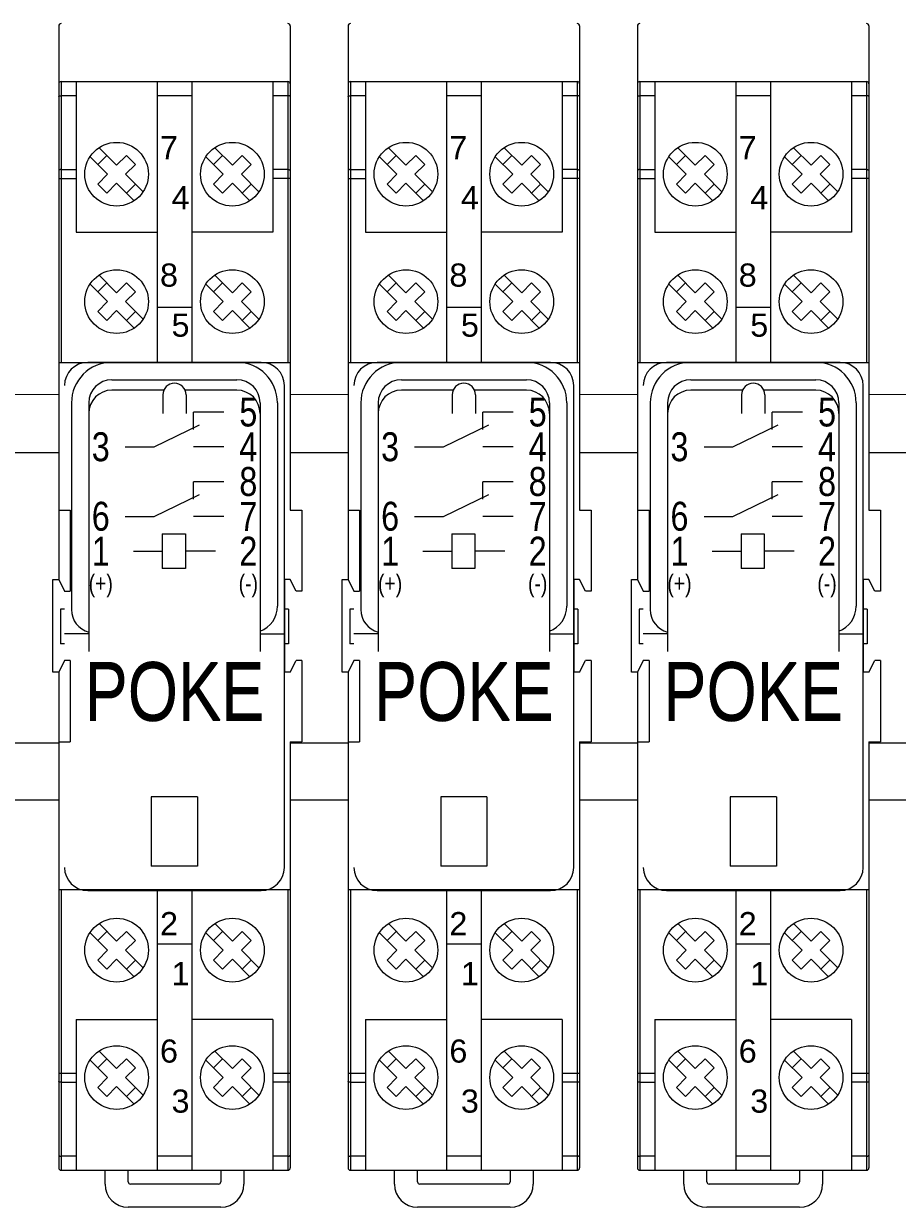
# Model space of a CAD drawing. Header units: millimetres. Extents: x 1359 to 3577, y 1336 to 3557.
# Drawn here: x 1884.3 to 1959.8, y 2063.9 to 2166.1 of the extents above; entities that cross this region are included whole.
import ezdxf

# ---------------------------------------------------------------- set-up
doc = ezdxf.new("R2010")
doc.units = ezdxf.units.MM
doc.layers.add('000-PI-Oprema', color=30, linetype='Continuous', lineweight=5)
doc.layers.add('000-SI-Oprema', color=30, linetype='Continuous', lineweight=0)
doc.layers.add('002-PI-Kabelska kanalica', color=150, linetype='Continuous')
doc.styles.add('NUOVO', font='txt.shx', dxfattribs={"width": 0.8, "height": 0.8})
doc.styles.get("Standard").update_dxf_attribs({"font": 'arial.ttf'})

msp = doc.modelspace()

# ---------------------------------------------------------------- linework, layer by layer
at = {"layer": '000-PI-Oprema', "color": 0, "linetype": 'ByBlock', "lineweight": 0}
for p, q in [((1901.58, 2132.51), (1898.98, 2132.51)), ((1898.98, 2131.01), (1898.98, 2132.51)), ((1926.58, 2132.51), (1923.98, 2132.51)), ((1923.98, 2131.01), (1923.98, 2132.51)), ((1951.58, 2132.51), (1948.98, 2132.51)), ((1948.98, 2131.01), (1948.98, 2132.51)), ((1895.58, 2129.51), (1899.48, 2131.41)), ((1920.58, 2129.51), (1924.48, 2131.41)), ((1945.58, 2129.51), (1949.48, 2131.41)), ((1893.08, 2129.51), (1895.58, 2129.51)), ((1901.58, 2129.51), (1898.98, 2129.51)), ((1918.08, 2129.51), (1920.58, 2129.51)), ((1926.58, 2129.51), (1923.98, 2129.51)), ((1943.08, 2129.51), (1945.58, 2129.51)), ((1951.58, 2129.51), (1948.98, 2129.51)), ((1901.58, 2126.51), (1898.98, 2126.51)), ((1898.98, 2125.01), (1898.98, 2126.51)), ((1926.58, 2126.51), (1923.98, 2126.51)), ((1923.98, 2125.01), (1923.98, 2126.51)), ((1951.58, 2126.51), (1948.98, 2126.51)), ((1948.98, 2125.01), (1948.98, 2126.51)), ((1895.58, 2123.51), (1899.48, 2125.41)), ((1920.58, 2123.51), (1924.48, 2125.41)), ((1945.58, 2123.51), (1949.48, 2125.41)), ((1893.08, 2123.51), (1895.58, 2123.51)), ((1901.58, 2123.51), (1898.98, 2123.51)), ((1918.08, 2123.51), (1920.58, 2123.51)), ((1926.58, 2123.51), (1923.98, 2123.51)), ((1943.08, 2123.51), (1945.58, 2123.51)), ((1951.58, 2123.51), (1948.98, 2123.51)), ((1896.28, 2122.01), (1896.28, 2119.01)), ((1896.28, 2122.01), (1898.28, 2122.01)), ((1898.28, 2122.01), (1898.28, 2119.01)), ((1921.28, 2122.01), (1921.28, 2119.01)), ((1921.28, 2122.01), (1923.28, 2122.01)), ((1923.28, 2122.01), (1923.28, 2119.01)), ((1946.28, 2122.01), (1946.28, 2119.01)), ((1946.28, 2122.01), (1948.28, 2122.01)), ((1948.28, 2122.01), (1948.28, 2119.01)), ((1893.78, 2120.51), (1896.28, 2120.51)), ((1900.88, 2120.51), (1898.28, 2120.51)), ((1918.78, 2120.51), (1921.28, 2120.51)), ((1925.88, 2120.51), (1923.28, 2120.51)), ((1943.78, 2120.51), (1946.28, 2120.51)), ((1950.88, 2120.51), (1948.28, 2120.51)), ((1898.28, 2119.01), (1896.28, 2119.01)), ((1923.28, 2119.01), (1921.28, 2119.01)), ((1948.28, 2119.01), (1946.28, 2119.01))]:
    msp.add_line(p, q, dxfattribs=at)
at = {"layer": '000-SI-Oprema', "color": 0, "linetype": 'ByBlock', "lineweight": 0}
for p, q in [((1887.33, 2165.86), (1887.33, 2118.06)), ((1907.33, 2165.86), (1907.33, 2124.06)), ((1912.33, 2165.86), (1912.33, 2118.06)), ((1932.33, 2165.86), (1932.33, 2124.06)), ((1937.33, 2165.86), (1937.33, 2118.06)), ((1957.33, 2165.86), (1957.33, 2124.06)), ((1887.53, 2161.06), (1887.53, 2136.81)), ((1887.53, 2161.06), (1907.13, 2161.06)), ((1888.83, 2161.06), (1888.83, 2148.06)), ((1895.83, 2161.06), (1895.83, 2136.81)), ((1898.83, 2161.06), (1898.83, 2136.81)), ((1905.83, 2161.06), (1905.83, 2148.06)), ((1907.13, 2161.06), (1907.13, 2136.81)), ((1912.53, 2161.06), (1912.53, 2136.81)), ((1912.53, 2161.06), (1932.13, 2161.06)), ((1913.83, 2161.06), (1913.83, 2148.06)), ((1920.83, 2161.06), (1920.83, 2136.81)), ((1923.83, 2161.06), (1923.83, 2136.81)), ((1930.83, 2161.06), (1930.83, 2148.06)), ((1932.13, 2161.06), (1932.13, 2136.81)), ((1937.53, 2161.06), (1937.53, 2136.81)), ((1937.53, 2161.06), (1957.13, 2161.06)), ((1938.83, 2161.06), (1938.83, 2148.06)), ((1945.83, 2161.06), (1945.83, 2136.81)), ((1948.83, 2161.06), (1948.83, 2136.81)), ((1955.83, 2161.06), (1955.83, 2148.06)), ((1957.13, 2161.06), (1957.13, 2136.81)), ((1888.83, 2159.84), (1887.53, 2159.84)), ((1898.83, 2159.84), (1895.83, 2159.84)), ((1907.13, 2159.84), (1905.83, 2159.84)), ((1913.83, 2159.84), (1912.53, 2159.84)), ((1923.83, 2159.84), (1920.83, 2159.84)), ((1932.13, 2159.84), (1930.83, 2159.84)), ((1938.83, 2159.84), (1937.53, 2159.84)), ((1948.83, 2159.84), (1945.83, 2159.84)), ((1957.13, 2159.84), (1955.83, 2159.84)), ((1890.04, 2154.57), (1891.55, 2153.06)), ((1890.71, 2153.9), (1891.48, 2154.68)), ((1890.82, 2155.35), (1892.33, 2153.83)), ((1892.33, 2153.83), (1893.18, 2154.68)), ((1893.18, 2154.68), (1893.96, 2153.9)), ((1900.04, 2154.57), (1901.55, 2153.06)), ((1900.71, 2153.9), (1901.48, 2154.68)), ((1900.82, 2155.35), (1902.33, 2153.83)), ((1902.33, 2153.83), (1903.18, 2154.68)), ((1903.18, 2154.68), (1903.96, 2153.9)), ((1915.04, 2154.57), (1916.55, 2153.06)), ((1915.71, 2153.9), (1916.48, 2154.68)), ((1915.82, 2155.35), (1917.33, 2153.83)), ((1917.33, 2153.83), (1918.18, 2154.68)), ((1918.18, 2154.68), (1918.96, 2153.9)), ((1925.04, 2154.57), (1926.55, 2153.06)), ((1925.71, 2153.9), (1926.48, 2154.68)), ((1925.82, 2155.35), (1927.33, 2153.83)), ((1927.33, 2153.83), (1928.18, 2154.68)), ((1928.18, 2154.68), (1928.96, 2153.9)), ((1940.04, 2154.57), (1941.55, 2153.06)), ((1940.71, 2153.9), (1941.48, 2154.68)), ((1940.82, 2155.35), (1942.33, 2153.83)), ((1942.33, 2153.83), (1943.18, 2154.68)), ((1943.18, 2154.68), (1943.96, 2153.9)), ((1950.04, 2154.57), (1951.55, 2153.06)), ((1950.71, 2153.9), (1951.48, 2154.68)), ((1950.82, 2155.35), (1952.33, 2153.83)), ((1952.33, 2153.83), (1953.18, 2154.68)), ((1953.18, 2154.68), (1953.96, 2153.9)), ((1887.53, 2153.46), (1888.83, 2153.46)), ((1893.11, 2153.06), (1893.96, 2153.9)), ((1903.11, 2153.06), (1903.96, 2153.9)), ((1907.13, 2153.46), (1905.83, 2153.46)), ((1912.53, 2153.46), (1913.83, 2153.46)), ((1918.11, 2153.06), (1918.96, 2153.9)), ((1928.11, 2153.06), (1928.96, 2153.9)), ((1932.13, 2153.46), (1930.83, 2153.46)), ((1937.53, 2153.46), (1938.83, 2153.46)), ((1943.11, 2153.06), (1943.96, 2153.9)), ((1953.11, 2153.06), (1953.96, 2153.9)), ((1957.13, 2153.46), (1955.83, 2153.46)), ((1887.33, 2152.68), (1888.83, 2152.68)), ((1890.71, 2152.21), (1891.55, 2153.06)), ((1893.11, 2153.06), (1894.63, 2151.54)), ((1900.71, 2152.21), (1901.55, 2153.06)), ((1903.11, 2153.06), (1904.63, 2151.54)), ((1907.33, 2152.68), (1905.83, 2152.68)), ((1912.33, 2152.68), (1913.83, 2152.68)), ((1915.71, 2152.21), (1916.55, 2153.06)), ((1918.11, 2153.06), (1919.63, 2151.54)), ((1925.71, 2152.21), (1926.55, 2153.06)), ((1928.11, 2153.06), (1929.63, 2151.54)), ((1932.33, 2152.68), (1930.83, 2152.68)), ((1937.33, 2152.68), (1938.83, 2152.68)), ((1940.71, 2152.21), (1941.55, 2153.06)), ((1943.11, 2153.06), (1944.63, 2151.54)), ((1950.71, 2152.21), (1951.55, 2153.06)), ((1953.11, 2153.06), (1954.63, 2151.54)), ((1957.33, 2152.68), (1955.83, 2152.68)), ((1890.71, 2152.21), (1891.48, 2151.43)), ((1891.48, 2151.43), (1892.33, 2152.28)), ((1892.33, 2152.28), (1893.85, 2150.76)), ((1893.18, 2151.43), (1893.96, 2152.21)), ((1900.71, 2152.21), (1901.48, 2151.43)), ((1901.48, 2151.43), (1902.33, 2152.28)), ((1902.33, 2152.28), (1903.85, 2150.76)), ((1903.18, 2151.43), (1903.96, 2152.21)), ((1915.71, 2152.21), (1916.48, 2151.43)), ((1916.48, 2151.43), (1917.33, 2152.28)), ((1917.33, 2152.28), (1918.85, 2150.76)), ((1918.18, 2151.43), (1918.96, 2152.21)), ((1925.71, 2152.21), (1926.48, 2151.43)), ((1926.48, 2151.43), (1927.33, 2152.28)), ((1927.33, 2152.28), (1928.85, 2150.76)), ((1928.18, 2151.43), (1928.96, 2152.21)), ((1940.71, 2152.21), (1941.48, 2151.43)), ((1941.48, 2151.43), (1942.33, 2152.28)), ((1942.33, 2152.28), (1943.85, 2150.76)), ((1943.18, 2151.43), (1943.96, 2152.21)), ((1950.71, 2152.21), (1951.48, 2151.43)), ((1951.48, 2151.43), (1952.33, 2152.28)), ((1952.33, 2152.28), (1953.85, 2150.76)), ((1953.18, 2151.43), (1953.96, 2152.21)), ((1888.83, 2148.06), (1895.83, 2148.06)), ((1905.83, 2148.06), (1898.83, 2148.06)), ((1913.83, 2148.06), (1920.83, 2148.06)), ((1930.83, 2148.06), (1923.83, 2148.06)), ((1938.83, 2148.06), (1945.83, 2148.06)), ((1955.83, 2148.06), (1948.83, 2148.06)), ((1890.82, 2144.35), (1892.33, 2142.83)), ((1900.82, 2144.35), (1902.33, 2142.83)), ((1915.82, 2144.35), (1917.33, 2142.83)), ((1925.82, 2144.35), (1927.33, 2142.83)), ((1940.82, 2144.35), (1942.33, 2142.83)), ((1950.82, 2144.35), (1952.33, 2142.83)), ((1890.04, 2143.57), (1891.55, 2142.06)), ((1890.71, 2142.9), (1891.48, 2143.68)), ((1892.33, 2142.83), (1893.18, 2143.68)), ((1893.18, 2143.68), (1893.96, 2142.9)), ((1900.04, 2143.57), (1901.55, 2142.06)), ((1900.71, 2142.9), (1901.48, 2143.68)), ((1902.33, 2142.83), (1903.18, 2143.68)), ((1903.18, 2143.68), (1903.96, 2142.9)), ((1915.04, 2143.57), (1916.55, 2142.06)), ((1915.71, 2142.9), (1916.48, 2143.68)), ((1917.33, 2142.83), (1918.18, 2143.68)), ((1918.18, 2143.68), (1918.96, 2142.9)), ((1925.04, 2143.57), (1926.55, 2142.06)), ((1925.71, 2142.9), (1926.48, 2143.68)), ((1927.33, 2142.83), (1928.18, 2143.68)), ((1928.18, 2143.68), (1928.96, 2142.9)), ((1940.04, 2143.57), (1941.55, 2142.06)), ((1940.71, 2142.9), (1941.48, 2143.68)), ((1942.33, 2142.83), (1943.18, 2143.68)), ((1943.18, 2143.68), (1943.96, 2142.9)), ((1950.04, 2143.57), (1951.55, 2142.06)), ((1950.71, 2142.9), (1951.48, 2143.68)), ((1952.33, 2142.83), (1953.18, 2143.68)), ((1953.18, 2143.68), (1953.96, 2142.9)), ((1893.11, 2142.06), (1893.96, 2142.9)), ((1903.11, 2142.06), (1903.96, 2142.9)), ((1918.11, 2142.06), (1918.96, 2142.9)), ((1928.11, 2142.06), (1928.96, 2142.9)), ((1943.11, 2142.06), (1943.96, 2142.9)), ((1953.11, 2142.06), (1953.96, 2142.9)), ((1890.71, 2141.21), (1891.55, 2142.06)), ((1890.71, 2141.21), (1891.48, 2140.43)), ((1891.48, 2140.43), (1892.33, 2141.28)), ((1892.33, 2141.28), (1893.85, 2139.76)), ((1893.11, 2142.06), (1894.63, 2140.54)), ((1893.18, 2140.43), (1893.96, 2141.21)), ((1898.83, 2141.54), (1895.83, 2141.54)), ((1900.71, 2141.21), (1901.55, 2142.06)), ((1900.71, 2141.21), (1901.48, 2140.43)), ((1901.48, 2140.43), (1902.33, 2141.28)), ((1902.33, 2141.28), (1903.85, 2139.76)), ((1903.11, 2142.06), (1904.63, 2140.54)), ((1903.18, 2140.43), (1903.96, 2141.21)), ((1915.71, 2141.21), (1916.55, 2142.06)), ((1915.71, 2141.21), (1916.48, 2140.43)), ((1916.48, 2140.43), (1917.33, 2141.28)), ((1917.33, 2141.28), (1918.85, 2139.76)), ((1918.11, 2142.06), (1919.63, 2140.54)), ((1918.18, 2140.43), (1918.96, 2141.21)), ((1923.83, 2141.54), (1920.83, 2141.54)), ((1925.71, 2141.21), (1926.55, 2142.06)), ((1925.71, 2141.21), (1926.48, 2140.43)), ((1926.48, 2140.43), (1927.33, 2141.28)), ((1927.33, 2141.28), (1928.85, 2139.76)), ((1928.11, 2142.06), (1929.63, 2140.54)), ((1928.18, 2140.43), (1928.96, 2141.21)), ((1940.71, 2141.21), (1941.55, 2142.06)), ((1940.71, 2141.21), (1941.48, 2140.43)), ((1941.48, 2140.43), (1942.33, 2141.28)), ((1942.33, 2141.28), (1943.85, 2139.76)), ((1943.11, 2142.06), (1944.63, 2140.54)), ((1943.18, 2140.43), (1943.96, 2141.21)), ((1948.83, 2141.54), (1945.83, 2141.54)), ((1950.71, 2141.21), (1951.55, 2142.06)), ((1950.71, 2141.21), (1951.48, 2140.43)), ((1951.48, 2140.43), (1952.33, 2141.28)), ((1952.33, 2141.28), (1953.85, 2139.76)), ((1953.11, 2142.06), (1954.63, 2140.54)), ((1953.18, 2140.43), (1953.96, 2141.21)), ((1887.33, 2136.81), (1907.33, 2136.81)), ((1904.83, 2136.81), (1889.83, 2136.81)), ((1904.83, 2136.81), (1889.83, 2136.81)), ((1891.93, 2136.81), (1902.73, 2136.81)), ((1891.93, 2136.81), (1902.73, 2136.81)), ((1912.33, 2136.81), (1932.33, 2136.81)), ((1929.83, 2136.81), (1914.83, 2136.81)), ((1929.83, 2136.81), (1914.83, 2136.81)), ((1916.93, 2136.81), (1927.73, 2136.81)), ((1916.93, 2136.81), (1927.73, 2136.81)), ((1937.33, 2136.81), (1957.33, 2136.81)), ((1954.83, 2136.81), (1939.83, 2136.81)), ((1954.83, 2136.81), (1939.83, 2136.81)), ((1941.93, 2136.81), (1952.73, 2136.81)), ((1941.93, 2136.81), (1952.73, 2136.81)), ((1891.93, 2135.31), (1902.73, 2135.31)), ((1916.93, 2135.31), (1927.73, 2135.31)), ((1941.93, 2135.31), (1952.73, 2135.31)), ((1896.42, 2134.41), (1891.93, 2134.41)), ((1896.33, 2134.01), (1896.33, 2132.41)), ((1902.73, 2134.41), (1898.25, 2134.41)), ((1898.33, 2134.01), (1898.33, 2132.41)), ((1906.83, 2093.21), (1906.83, 2134.81)), ((1906.83, 2093.21), (1906.83, 2134.81)), ((1921.42, 2134.41), (1916.93, 2134.41)), ((1921.33, 2134.01), (1921.33, 2132.41)), ((1927.73, 2134.41), (1923.25, 2134.41)), ((1923.33, 2134.01), (1923.33, 2132.41)), ((1931.83, 2093.21), (1931.83, 2134.81)), ((1931.83, 2093.21), (1931.83, 2134.81)), ((1946.42, 2134.41), (1941.93, 2134.41)), ((1946.33, 2134.01), (1946.33, 2132.41)), ((1952.73, 2134.41), (1948.25, 2134.41)), ((1948.33, 2134.01), (1948.33, 2132.41)), ((1956.83, 2093.21), (1956.83, 2134.81)), ((1956.83, 2093.21), (1956.83, 2134.81)), ((1888.43, 2133.31), (1888.43, 2115.46)), ((1889.93, 2133.31), (1889.93, 2115.46)), ((1904.73, 2133.31), (1904.73, 2115.76)), ((1906.23, 2133.31), (1906.23, 2115.76)), ((1913.43, 2133.31), (1913.43, 2115.46)), ((1914.93, 2133.31), (1914.93, 2115.46)), ((1929.73, 2133.31), (1929.73, 2115.76)), ((1931.23, 2133.31), (1931.23, 2115.76)), ((1938.43, 2133.31), (1938.43, 2115.46)), ((1939.93, 2133.31), (1939.93, 2115.46)), ((1954.73, 2133.31), (1954.73, 2115.76)), ((1956.23, 2133.31), (1956.23, 2115.76)), ((1889.93, 2132.41), (1889.93, 2111.86)), ((1904.73, 2132.41), (1904.73, 2111.86)), ((1914.93, 2132.41), (1914.93, 2111.86)), ((1929.73, 2132.41), (1929.73, 2111.86)), ((1939.93, 2132.41), (1939.93, 2111.86)), ((1954.73, 2132.41), (1954.73, 2111.86)), ((1887.33, 2124.06), (1888.33, 2124.06)), ((1888.33, 2124.06), (1888.33, 2117.06)), ((1907.33, 2124.06), (1908.33, 2124.06)), ((1908.33, 2124.06), (1908.33, 2117.06)), ((1912.33, 2124.06), (1913.33, 2124.06)), ((1913.33, 2124.06), (1913.33, 2117.06)), ((1932.33, 2124.06), (1933.33, 2124.06)), ((1933.33, 2124.06), (1933.33, 2117.06)), ((1937.33, 2124.06), (1938.33, 2124.06)), ((1938.33, 2124.06), (1938.33, 2117.06)), ((1957.33, 2124.06), (1958.33, 2124.06)), ((1958.33, 2124.06), (1958.33, 2117.06)), ((1886.83, 2110.06), (1886.83, 2118.06)), ((1886.83, 2118.06), (1887.33, 2118.06)), ((1887.33, 2118.06), (1887.83, 2117.06)), ((1906.83, 2118.06), (1906.83, 2110.06)), ((1907.33, 2118.06), (1906.83, 2118.06)), ((1907.83, 2117.06), (1907.33, 2118.06)), ((1911.83, 2110.06), (1911.83, 2118.06)), ((1911.83, 2118.06), (1912.33, 2118.06)), ((1912.33, 2118.06), (1912.83, 2117.06)), ((1931.83, 2118.06), (1931.83, 2110.06)), ((1932.33, 2118.06), (1931.83, 2118.06)), ((1932.83, 2117.06), (1932.33, 2118.06)), ((1936.83, 2110.06), (1936.83, 2118.06)), ((1936.83, 2118.06), (1937.33, 2118.06)), ((1937.33, 2118.06), (1937.83, 2117.06)), ((1956.83, 2118.06), (1956.83, 2110.06)), ((1957.33, 2118.06), (1956.83, 2118.06)), ((1957.83, 2117.06), (1957.33, 2118.06)), ((1887.83, 2117.06), (1888.33, 2117.06)), ((1908.33, 2117.06), (1907.83, 2117.06)), ((1912.83, 2117.06), (1913.33, 2117.06)), ((1933.33, 2117.06), (1932.83, 2117.06)), ((1937.83, 2117.06), (1938.33, 2117.06)), ((1958.33, 2117.06), (1957.83, 2117.06)), ((1887.48, 2115.51), (1887.48, 2112.51)), ((1887.83, 2115.51), (1887.48, 2115.51)), ((1887.48, 2115.51), (1887.48, 2112.51)), ((1887.83, 2115.51), (1887.48, 2115.51)), ((1907.18, 2115.51), (1906.83, 2115.51)), ((1907.18, 2115.51), (1906.83, 2115.51)), ((1907.18, 2115.51), (1907.18, 2112.51)), ((1907.18, 2115.51), (1907.18, 2112.51)), ((1912.48, 2115.51), (1912.48, 2112.51)), ((1912.83, 2115.51), (1912.48, 2115.51)), ((1912.48, 2115.51), (1912.48, 2112.51)), ((1912.83, 2115.51), (1912.48, 2115.51)), ((1932.18, 2115.51), (1931.83, 2115.51)), ((1932.18, 2115.51), (1931.83, 2115.51)), ((1932.18, 2115.51), (1932.18, 2112.51)), ((1932.18, 2115.51), (1932.18, 2112.51)), ((1937.48, 2115.51), (1937.48, 2112.51)), ((1937.83, 2115.51), (1937.48, 2115.51)), ((1937.48, 2115.51), (1937.48, 2112.51)), ((1937.83, 2115.51), (1937.48, 2115.51)), ((1957.18, 2115.51), (1956.83, 2115.51)), ((1957.18, 2115.51), (1956.83, 2115.51)), ((1957.18, 2115.51), (1957.18, 2112.51)), ((1957.18, 2115.51), (1957.18, 2112.51)), ((1887.83, 2112.51), (1887.48, 2112.51)), ((1887.83, 2112.51), (1887.48, 2112.51)), ((1889.93, 2113.36), (1887.83, 2113.36)), ((1904.73, 2113.36), (1906.83, 2113.36)), ((1907.18, 2112.51), (1906.83, 2112.51)), ((1907.18, 2112.51), (1906.83, 2112.51)), ((1912.83, 2112.51), (1912.48, 2112.51)), ((1912.83, 2112.51), (1912.48, 2112.51)), ((1914.93, 2113.36), (1912.83, 2113.36)), ((1929.73, 2113.36), (1931.83, 2113.36)), ((1932.18, 2112.51), (1931.83, 2112.51)), ((1932.18, 2112.51), (1931.83, 2112.51)), ((1937.83, 2112.51), (1937.48, 2112.51)), ((1937.83, 2112.51), (1937.48, 2112.51)), ((1939.93, 2113.36), (1937.83, 2113.36)), ((1954.73, 2113.36), (1956.83, 2113.36)), ((1957.18, 2112.51), (1956.83, 2112.51)), ((1957.18, 2112.51), (1956.83, 2112.51)), ((1887.83, 2111.06), (1887.33, 2110.06)), ((1888.33, 2111.06), (1887.83, 2111.06)), ((1888.33, 2111.06), (1888.33, 2104.06)), ((1907.33, 2110.06), (1907.83, 2111.06)), ((1908.33, 2111.06), (1907.83, 2111.06)), ((1908.33, 2111.06), (1908.33, 2104.06)), ((1912.83, 2111.06), (1912.33, 2110.06)), ((1913.33, 2111.06), (1912.83, 2111.06)), ((1913.33, 2111.06), (1913.33, 2104.06)), ((1932.33, 2110.06), (1932.83, 2111.06)), ((1933.33, 2111.06), (1932.83, 2111.06)), ((1933.33, 2111.06), (1933.33, 2104.06)), ((1937.83, 2111.06), (1937.33, 2110.06)), ((1938.33, 2111.06), (1937.83, 2111.06)), ((1938.33, 2111.06), (1938.33, 2104.06)), ((1957.33, 2110.06), (1957.83, 2111.06)), ((1958.33, 2111.06), (1957.83, 2111.06)), ((1958.33, 2111.06), (1958.33, 2104.06)), ((1887.33, 2110.06), (1886.83, 2110.06)), ((1887.33, 2110.06), (1887.33, 2067.26)), ((1907.33, 2110.06), (1906.83, 2110.06)), ((1912.33, 2110.06), (1911.83, 2110.06)), ((1912.33, 2110.06), (1912.33, 2067.26)), ((1932.33, 2110.06), (1931.83, 2110.06)), ((1937.33, 2110.06), (1936.83, 2110.06)), ((1937.33, 2110.06), (1937.33, 2067.26)), ((1957.33, 2110.06), (1956.83, 2110.06)), ((1887.33, 2104.06), (1888.33, 2104.06)), ((1907.33, 2104.06), (1907.33, 2067.26)), ((1907.33, 2104.06), (1908.33, 2104.06)), ((1912.33, 2104.06), (1913.33, 2104.06)), ((1932.33, 2104.06), (1932.33, 2067.26)), ((1932.33, 2104.06), (1933.33, 2104.06)), ((1937.33, 2104.06), (1938.33, 2104.06)), ((1957.33, 2104.06), (1957.33, 2067.26)), ((1957.33, 2104.06), (1958.33, 2104.06)), ((1899.33, 2099.31), (1895.33, 2099.31)), ((1895.33, 2099.31), (1895.33, 2093.31)), ((1899.33, 2099.31), (1899.33, 2093.31)), ((1924.33, 2099.31), (1920.33, 2099.31)), ((1920.33, 2099.31), (1920.33, 2093.31)), ((1924.33, 2099.31), (1924.33, 2093.31)), ((1949.33, 2099.31), (1945.33, 2099.31)), ((1945.33, 2099.31), (1945.33, 2093.31)), ((1949.33, 2099.31), (1949.33, 2093.31)), ((1899.33, 2093.31), (1895.33, 2093.31)), ((1924.33, 2093.31), (1920.33, 2093.31)), ((1949.33, 2093.31), (1945.33, 2093.31)), ((1887.33, 2091.31), (1907.33, 2091.31)), ((1887.53, 2091.31), (1887.53, 2067.06)), ((1889.83, 2091.21), (1904.83, 2091.21)), ((1889.83, 2091.21), (1904.83, 2091.21)), ((1895.83, 2091.31), (1895.83, 2067.06)), ((1898.83, 2091.31), (1898.83, 2067.06)), ((1907.13, 2091.31), (1907.13, 2067.06)), ((1912.33, 2091.31), (1932.33, 2091.31)), ((1912.53, 2091.31), (1912.53, 2067.06)), ((1914.83, 2091.21), (1929.83, 2091.21)), ((1914.83, 2091.21), (1929.83, 2091.21)), ((1920.83, 2091.31), (1920.83, 2067.06)), ((1923.83, 2091.31), (1923.83, 2067.06)), ((1932.13, 2091.31), (1932.13, 2067.06)), ((1937.33, 2091.31), (1957.33, 2091.31)), ((1937.53, 2091.31), (1937.53, 2067.06)), ((1939.83, 2091.21), (1954.83, 2091.21)), ((1939.83, 2091.21), (1954.83, 2091.21)), ((1945.83, 2091.31), (1945.83, 2067.06)), ((1948.83, 2091.31), (1948.83, 2067.06)), ((1957.13, 2091.31), (1957.13, 2067.06)), ((1890.82, 2088.35), (1892.33, 2086.83)), ((1900.82, 2088.35), (1902.33, 2086.83)), ((1915.82, 2088.35), (1917.33, 2086.83)), ((1925.82, 2088.35), (1927.33, 2086.83)), ((1940.82, 2088.35), (1942.33, 2086.83)), ((1950.82, 2088.35), (1952.33, 2086.83)), ((1890.04, 2087.57), (1891.55, 2086.06)), ((1890.71, 2086.9), (1891.48, 2087.68)), ((1892.33, 2086.83), (1893.18, 2087.68)), ((1893.18, 2087.68), (1893.96, 2086.9)), ((1900.04, 2087.57), (1901.55, 2086.06)), ((1900.71, 2086.9), (1901.48, 2087.68)), ((1902.33, 2086.83), (1903.18, 2087.68)), ((1903.18, 2087.68), (1903.96, 2086.9)), ((1915.04, 2087.57), (1916.55, 2086.06)), ((1915.71, 2086.9), (1916.48, 2087.68)), ((1917.33, 2086.83), (1918.18, 2087.68)), ((1918.18, 2087.68), (1918.96, 2086.9)), ((1925.04, 2087.57), (1926.55, 2086.06)), ((1925.71, 2086.9), (1926.48, 2087.68)), ((1927.33, 2086.83), (1928.18, 2087.68)), ((1928.18, 2087.68), (1928.96, 2086.9)), ((1940.04, 2087.57), (1941.55, 2086.06)), ((1940.71, 2086.9), (1941.48, 2087.68)), ((1942.33, 2086.83), (1943.18, 2087.68)), ((1943.18, 2087.68), (1943.96, 2086.9)), ((1950.04, 2087.57), (1951.55, 2086.06)), ((1950.71, 2086.9), (1951.48, 2087.68)), ((1952.33, 2086.83), (1953.18, 2087.68)), ((1953.18, 2087.68), (1953.96, 2086.9)), ((1890.71, 2085.21), (1891.55, 2086.06)), ((1893.11, 2086.06), (1893.96, 2086.9)), ((1893.11, 2086.06), (1894.63, 2084.54)), ((1898.83, 2086.57), (1895.83, 2086.57)), ((1900.71, 2085.21), (1901.55, 2086.06)), ((1903.11, 2086.06), (1903.96, 2086.9)), ((1903.11, 2086.06), (1904.63, 2084.54)), ((1915.71, 2085.21), (1916.55, 2086.06)), ((1918.11, 2086.06), (1918.96, 2086.9)), ((1918.11, 2086.06), (1919.63, 2084.54)), ((1923.83, 2086.57), (1920.83, 2086.57)), ((1925.71, 2085.21), (1926.55, 2086.06)), ((1928.11, 2086.06), (1928.96, 2086.9)), ((1928.11, 2086.06), (1929.63, 2084.54)), ((1940.71, 2085.21), (1941.55, 2086.06)), ((1943.11, 2086.06), (1943.96, 2086.9)), ((1943.11, 2086.06), (1944.63, 2084.54)), ((1948.83, 2086.57), (1945.83, 2086.57)), ((1950.71, 2085.21), (1951.55, 2086.06)), ((1953.11, 2086.06), (1953.96, 2086.9)), ((1953.11, 2086.06), (1954.63, 2084.54)), ((1890.71, 2085.21), (1891.48, 2084.43)), ((1891.48, 2084.43), (1892.33, 2085.28)), ((1892.33, 2085.28), (1893.85, 2083.76)), ((1893.18, 2084.43), (1893.96, 2085.21)), ((1900.71, 2085.21), (1901.48, 2084.43)), ((1901.48, 2084.43), (1902.33, 2085.28)), ((1902.33, 2085.28), (1903.85, 2083.76)), ((1903.18, 2084.43), (1903.96, 2085.21)), ((1915.71, 2085.21), (1916.48, 2084.43)), ((1916.48, 2084.43), (1917.33, 2085.28)), ((1917.33, 2085.28), (1918.85, 2083.76)), ((1918.18, 2084.43), (1918.96, 2085.21)), ((1925.71, 2085.21), (1926.48, 2084.43)), ((1926.48, 2084.43), (1927.33, 2085.28)), ((1927.33, 2085.28), (1928.85, 2083.76)), ((1928.18, 2084.43), (1928.96, 2085.21)), ((1940.71, 2085.21), (1941.48, 2084.43)), ((1941.48, 2084.43), (1942.33, 2085.28)), ((1942.33, 2085.28), (1943.85, 2083.76)), ((1943.18, 2084.43), (1943.96, 2085.21)), ((1950.71, 2085.21), (1951.48, 2084.43)), ((1951.48, 2084.43), (1952.33, 2085.28)), ((1952.33, 2085.28), (1953.85, 2083.76)), ((1953.18, 2084.43), (1953.96, 2085.21)), ((1888.83, 2080.06), (1888.83, 2067.06)), ((1888.83, 2080.06), (1895.83, 2080.06)), ((1905.83, 2080.06), (1898.83, 2080.06)), ((1905.83, 2080.06), (1905.83, 2067.06)), ((1913.83, 2080.06), (1913.83, 2067.06)), ((1913.83, 2080.06), (1920.83, 2080.06)), ((1930.83, 2080.06), (1923.83, 2080.06)), ((1930.83, 2080.06), (1930.83, 2067.06)), ((1938.83, 2080.06), (1938.83, 2067.06)), ((1938.83, 2080.06), (1945.83, 2080.06)), ((1955.83, 2080.06), (1948.83, 2080.06)), ((1955.83, 2080.06), (1955.83, 2067.06)), ((1890.82, 2077.35), (1892.33, 2075.83)), ((1900.82, 2077.35), (1902.33, 2075.83)), ((1915.82, 2077.35), (1917.33, 2075.83)), ((1925.82, 2077.35), (1927.33, 2075.83)), ((1940.82, 2077.35), (1942.33, 2075.83)), ((1950.82, 2077.35), (1952.33, 2075.83)), ((1890.04, 2076.57), (1891.55, 2075.06)), ((1890.71, 2075.9), (1891.48, 2076.68)), ((1892.33, 2075.83), (1893.18, 2076.68)), ((1893.11, 2075.06), (1893.96, 2075.9)), ((1893.18, 2076.68), (1893.96, 2075.9)), ((1900.04, 2076.57), (1901.55, 2075.06)), ((1900.71, 2075.9), (1901.48, 2076.68)), ((1902.33, 2075.83), (1903.18, 2076.68)), ((1903.11, 2075.06), (1903.96, 2075.9)), ((1903.18, 2076.68), (1903.96, 2075.9)), ((1915.04, 2076.57), (1916.55, 2075.06)), ((1915.71, 2075.9), (1916.48, 2076.68)), ((1917.33, 2075.83), (1918.18, 2076.68)), ((1918.11, 2075.06), (1918.96, 2075.9)), ((1918.18, 2076.68), (1918.96, 2075.9)), ((1925.04, 2076.57), (1926.55, 2075.06)), ((1925.71, 2075.9), (1926.48, 2076.68)), ((1927.33, 2075.83), (1928.18, 2076.68)), ((1928.11, 2075.06), (1928.96, 2075.9)), ((1928.18, 2076.68), (1928.96, 2075.9)), ((1940.04, 2076.57), (1941.55, 2075.06)), ((1940.71, 2075.9), (1941.48, 2076.68)), ((1942.33, 2075.83), (1943.18, 2076.68)), ((1943.11, 2075.06), (1943.96, 2075.9)), ((1943.18, 2076.68), (1943.96, 2075.9)), ((1950.04, 2076.57), (1951.55, 2075.06)), ((1950.71, 2075.9), (1951.48, 2076.68)), ((1952.33, 2075.83), (1953.18, 2076.68)), ((1953.11, 2075.06), (1953.96, 2075.9)), ((1953.18, 2076.68), (1953.96, 2075.9)), ((1887.33, 2075.43), (1888.83, 2075.43)), ((1890.71, 2074.21), (1891.55, 2075.06)), ((1893.11, 2075.06), (1894.63, 2073.54)), ((1900.71, 2074.21), (1901.55, 2075.06)), ((1903.11, 2075.06), (1904.63, 2073.54)), ((1905.83, 2075.43), (1907.33, 2075.43)), ((1912.33, 2075.43), (1913.83, 2075.43)), ((1915.71, 2074.21), (1916.55, 2075.06)), ((1918.11, 2075.06), (1919.63, 2073.54)), ((1925.71, 2074.21), (1926.55, 2075.06)), ((1928.11, 2075.06), (1929.63, 2073.54)), ((1930.83, 2075.43), (1932.33, 2075.43)), ((1937.33, 2075.43), (1938.83, 2075.43)), ((1940.71, 2074.21), (1941.55, 2075.06)), ((1943.11, 2075.06), (1944.63, 2073.54)), ((1950.71, 2074.21), (1951.55, 2075.06)), ((1953.11, 2075.06), (1954.63, 2073.54)), ((1955.83, 2075.43), (1957.33, 2075.43)), ((1887.53, 2074.65), (1888.83, 2074.65)), ((1890.71, 2074.21), (1891.48, 2073.43)), ((1891.48, 2073.43), (1892.33, 2074.28)), ((1892.33, 2074.28), (1893.85, 2072.76)), ((1893.18, 2073.43), (1893.96, 2074.21)), ((1900.71, 2074.21), (1901.48, 2073.43)), ((1901.48, 2073.43), (1902.33, 2074.28)), ((1902.33, 2074.28), (1903.85, 2072.76)), ((1903.18, 2073.43), (1903.96, 2074.21)), ((1907.13, 2074.65), (1905.83, 2074.65)), ((1912.53, 2074.65), (1913.83, 2074.65)), ((1915.71, 2074.21), (1916.48, 2073.43)), ((1916.48, 2073.43), (1917.33, 2074.28)), ((1917.33, 2074.28), (1918.85, 2072.76)), ((1918.18, 2073.43), (1918.96, 2074.21)), ((1925.71, 2074.21), (1926.48, 2073.43)), ((1926.48, 2073.43), (1927.33, 2074.28)), ((1927.33, 2074.28), (1928.85, 2072.76)), ((1928.18, 2073.43), (1928.96, 2074.21)), ((1932.13, 2074.65), (1930.83, 2074.65)), ((1937.53, 2074.65), (1938.83, 2074.65)), ((1940.71, 2074.21), (1941.48, 2073.43)), ((1941.48, 2073.43), (1942.33, 2074.28)), ((1942.33, 2074.28), (1943.85, 2072.76)), ((1943.18, 2073.43), (1943.96, 2074.21)), ((1950.71, 2074.21), (1951.48, 2073.43)), ((1951.48, 2073.43), (1952.33, 2074.28)), ((1952.33, 2074.28), (1953.85, 2072.76)), ((1953.18, 2073.43), (1953.96, 2074.21)), ((1957.13, 2074.65), (1955.83, 2074.65)), ((1888.83, 2068.27), (1887.53, 2068.27)), ((1898.83, 2068.27), (1895.83, 2068.27)), ((1907.13, 2068.27), (1905.83, 2068.27)), ((1913.83, 2068.27), (1912.53, 2068.27)), ((1923.83, 2068.27), (1920.83, 2068.27)), ((1932.13, 2068.27), (1930.83, 2068.27)), ((1938.83, 2068.27), (1937.53, 2068.27)), ((1948.83, 2068.27), (1945.83, 2068.27)), ((1957.13, 2068.27), (1955.83, 2068.27)), ((1891.33, 2065.86), (1891.33, 2067.06)), ((1893.33, 2066.06), (1893.33, 2067.06)), ((1901.33, 2067.06), (1901.33, 2066.06)), ((1903.33, 2067.06), (1903.33, 2065.86)), ((1916.33, 2065.86), (1916.33, 2067.06)), ((1918.33, 2066.06), (1918.33, 2067.06)), ((1926.33, 2067.06), (1926.33, 2066.06)), ((1928.33, 2067.06), (1928.33, 2065.86)), ((1941.33, 2065.86), (1941.33, 2067.06)), ((1943.33, 2066.06), (1943.33, 2067.06)), ((1951.33, 2067.06), (1951.33, 2066.06)), ((1953.33, 2067.06), (1953.33, 2065.86)), ((1901.13, 2065.86), (1893.53, 2065.86)), ((1926.13, 2065.86), (1918.53, 2065.86)), ((1951.13, 2065.86), (1943.53, 2065.86)), ((1901.33, 2063.86), (1893.33, 2063.86)), ((1926.33, 2063.86), (1918.33, 2063.86)), ((1951.33, 2063.86), (1943.33, 2063.86))]:
    msp.add_line(p, q, dxfattribs=at)
for points in [[(1887.33, 2159.76), (1887.33, 2159.77), (1887.34, 2159.78), (1887.35, 2159.79), (1887.36, 2159.8), (1887.37, 2159.81), (1887.39, 2159.82), (1887.41, 2159.82), (1887.43, 2159.83), (1887.46, 2159.84), (1887.48, 2159.84), (1887.51, 2159.84), (1887.53, 2159.84)], [(1907.33, 2159.76), (1907.33, 2159.77), (1907.33, 2159.78), (1907.32, 2159.79), (1907.31, 2159.8), (1907.29, 2159.81), (1907.27, 2159.82), (1907.25, 2159.82), (1907.23, 2159.83), (1907.21, 2159.84), (1907.18, 2159.84), (1907.16, 2159.84), (1907.13, 2159.84)], [(1912.33, 2159.76), (1912.33, 2159.77), (1912.34, 2159.78), (1912.35, 2159.79), (1912.36, 2159.8), (1912.37, 2159.81), (1912.39, 2159.82), (1912.41, 2159.82), (1912.43, 2159.83), (1912.46, 2159.84), (1912.48, 2159.84), (1912.51, 2159.84), (1912.53, 2159.84)], [(1932.33, 2159.76), (1932.33, 2159.77), (1932.33, 2159.78), (1932.32, 2159.79), (1932.31, 2159.8), (1932.29, 2159.81), (1932.27, 2159.82), (1932.25, 2159.82), (1932.23, 2159.83), (1932.21, 2159.84), (1932.18, 2159.84), (1932.16, 2159.84), (1932.13, 2159.84)], [(1937.33, 2159.76), (1937.33, 2159.77), (1937.34, 2159.78), (1937.35, 2159.79), (1937.36, 2159.8), (1937.37, 2159.81), (1937.39, 2159.82), (1937.41, 2159.82), (1937.43, 2159.83), (1937.46, 2159.84), (1937.48, 2159.84), (1937.51, 2159.84), (1937.53, 2159.84)], [(1957.33, 2159.76), (1957.33, 2159.77), (1957.33, 2159.78), (1957.32, 2159.79), (1957.31, 2159.8), (1957.29, 2159.81), (1957.27, 2159.82), (1957.25, 2159.82), (1957.23, 2159.83), (1957.21, 2159.84), (1957.18, 2159.84), (1957.16, 2159.84), (1957.13, 2159.84)], [(1887.53, 2153.46), (1887.51, 2153.46), (1887.48, 2153.46), (1887.46, 2153.46), (1887.43, 2153.45), (1887.41, 2153.45), (1887.39, 2153.44), (1887.37, 2153.43), (1887.36, 2153.42), (1887.35, 2153.42), (1887.34, 2153.41), (1887.33, 2153.4), (1887.33, 2153.39)], [(1907.13, 2153.46), (1907.16, 2153.46), (1907.18, 2153.46), (1907.21, 2153.46), (1907.23, 2153.45), (1907.25, 2153.45), (1907.27, 2153.44), (1907.29, 2153.43), (1907.31, 2153.42), (1907.32, 2153.42), (1907.33, 2153.41), (1907.33, 2153.4), (1907.33, 2153.39)], [(1912.53, 2153.46), (1912.51, 2153.46), (1912.48, 2153.46), (1912.46, 2153.46), (1912.43, 2153.45), (1912.41, 2153.45), (1912.39, 2153.44), (1912.37, 2153.43), (1912.36, 2153.42), (1912.35, 2153.42), (1912.34, 2153.41), (1912.33, 2153.4), (1912.33, 2153.39)], [(1932.13, 2153.46), (1932.16, 2153.46), (1932.18, 2153.46), (1932.21, 2153.46), (1932.23, 2153.45), (1932.25, 2153.45), (1932.27, 2153.44), (1932.29, 2153.43), (1932.31, 2153.42), (1932.32, 2153.42), (1932.33, 2153.41), (1932.33, 2153.4), (1932.33, 2153.39)], [(1937.53, 2153.46), (1937.51, 2153.46), (1937.48, 2153.46), (1937.46, 2153.46), (1937.43, 2153.45), (1937.41, 2153.45), (1937.39, 2153.44), (1937.37, 2153.43), (1937.36, 2153.42), (1937.35, 2153.42), (1937.34, 2153.41), (1937.33, 2153.4), (1937.33, 2153.39)], [(1957.13, 2153.46), (1957.16, 2153.46), (1957.18, 2153.46), (1957.21, 2153.46), (1957.23, 2153.45), (1957.25, 2153.45), (1957.27, 2153.44), (1957.29, 2153.43), (1957.31, 2153.42), (1957.32, 2153.42), (1957.33, 2153.41), (1957.33, 2153.4), (1957.33, 2153.39)], [(1887.53, 2074.65), (1887.51, 2074.65), (1887.48, 2074.65), (1887.46, 2074.65), (1887.43, 2074.66), (1887.41, 2074.66), (1887.39, 2074.67), (1887.37, 2074.68), (1887.36, 2074.69), (1887.35, 2074.7), (1887.34, 2074.71), (1887.33, 2074.72), (1887.33, 2074.73)], [(1907.33, 2074.73), (1907.33, 2074.72), (1907.33, 2074.71), (1907.32, 2074.7), (1907.31, 2074.69), (1907.29, 2074.68), (1907.27, 2074.67), (1907.25, 2074.66), (1907.23, 2074.66), (1907.21, 2074.65), (1907.18, 2074.65), (1907.16, 2074.65), (1907.13, 2074.65)], [(1912.53, 2074.65), (1912.51, 2074.65), (1912.48, 2074.65), (1912.46, 2074.65), (1912.43, 2074.66), (1912.41, 2074.66), (1912.39, 2074.67), (1912.37, 2074.68), (1912.36, 2074.69), (1912.35, 2074.7), (1912.34, 2074.71), (1912.33, 2074.72), (1912.33, 2074.73)], [(1932.33, 2074.73), (1932.33, 2074.72), (1932.33, 2074.71), (1932.32, 2074.7), (1932.31, 2074.69), (1932.29, 2074.68), (1932.27, 2074.67), (1932.25, 2074.66), (1932.23, 2074.66), (1932.21, 2074.65), (1932.18, 2074.65), (1932.16, 2074.65), (1932.13, 2074.65)], [(1937.53, 2074.65), (1937.51, 2074.65), (1937.48, 2074.65), (1937.46, 2074.65), (1937.43, 2074.66), (1937.41, 2074.66), (1937.39, 2074.67), (1937.37, 2074.68), (1937.36, 2074.69), (1937.35, 2074.7), (1937.34, 2074.71), (1937.33, 2074.72), (1937.33, 2074.73)], [(1957.33, 2074.73), (1957.33, 2074.72), (1957.33, 2074.71), (1957.32, 2074.7), (1957.31, 2074.69), (1957.29, 2074.68), (1957.27, 2074.67), (1957.25, 2074.66), (1957.23, 2074.66), (1957.21, 2074.65), (1957.18, 2074.65), (1957.16, 2074.65), (1957.13, 2074.65)], [(1887.33, 2068.35), (1887.33, 2068.34), (1887.34, 2068.33), (1887.35, 2068.32), (1887.36, 2068.31), (1887.37, 2068.3), (1887.39, 2068.29), (1887.41, 2068.29), (1887.43, 2068.28), (1887.46, 2068.28), (1887.48, 2068.27), (1887.51, 2068.27), (1887.53, 2068.27)], [(1907.13, 2068.27), (1907.16, 2068.27), (1907.18, 2068.27), (1907.21, 2068.28), (1907.23, 2068.28), (1907.25, 2068.29), (1907.27, 2068.29), (1907.29, 2068.3), (1907.31, 2068.31), (1907.32, 2068.32), (1907.33, 2068.33), (1907.33, 2068.34), (1907.33, 2068.35)], [(1912.33, 2068.35), (1912.33, 2068.34), (1912.34, 2068.33), (1912.35, 2068.32), (1912.36, 2068.31), (1912.37, 2068.3), (1912.39, 2068.29), (1912.41, 2068.29), (1912.43, 2068.28), (1912.46, 2068.28), (1912.48, 2068.27), (1912.51, 2068.27), (1912.53, 2068.27)], [(1932.13, 2068.27), (1932.16, 2068.27), (1932.18, 2068.27), (1932.21, 2068.28), (1932.23, 2068.28), (1932.25, 2068.29), (1932.27, 2068.29), (1932.29, 2068.3), (1932.31, 2068.31), (1932.32, 2068.32), (1932.33, 2068.33), (1932.33, 2068.34), (1932.33, 2068.35)], [(1937.33, 2068.35), (1937.33, 2068.34), (1937.34, 2068.33), (1937.35, 2068.32), (1937.36, 2068.31), (1937.37, 2068.3), (1937.39, 2068.29), (1937.41, 2068.29), (1937.43, 2068.28), (1937.46, 2068.28), (1937.48, 2068.27), (1937.51, 2068.27), (1937.53, 2068.27)], [(1957.13, 2068.27), (1957.16, 2068.27), (1957.18, 2068.27), (1957.21, 2068.28), (1957.23, 2068.28), (1957.25, 2068.29), (1957.27, 2068.29), (1957.29, 2068.3), (1957.31, 2068.31), (1957.32, 2068.32), (1957.33, 2068.33), (1957.33, 2068.34), (1957.33, 2068.35)]]:
    msp.add_lwpolyline(points, dxfattribs=at)
at = {"layer": '000-SI-Oprema', "color": 0, "linetype": 'ByBlock', "lineweight": 0, "ltscale": 0.25}
for points in [[(1887.5, 2067.06), (1907.13, 2067.06)], [(1912.5, 2067.06), (1932.13, 2067.06)], [(1937.5, 2067.06), (1957.13, 2067.06)]]:
    msp.add_lwpolyline(points, dxfattribs=at)
at = {"layer": '000-SI-Oprema', "color": 0, "linetype": 'ByBlock', "lineweight": 0}
for centre in [(1892.33, 2153.06), (1902.33, 2153.06), (1917.33, 2153.06), (1927.33, 2153.06), (1942.33, 2153.06), (1952.33, 2153.06), (1892.33, 2142.06), (1902.33, 2142.06), (1917.33, 2142.06), (1927.33, 2142.06), (1942.33, 2142.06), (1952.33, 2142.06), (1892.33, 2086.06), (1902.33, 2086.06), (1917.33, 2086.06), (1927.33, 2086.06), (1942.33, 2086.06), (1952.33, 2086.06), (1892.33, 2075.06), (1902.33, 2075.06), (1917.33, 2075.06), (1927.33, 2075.06), (1942.33, 2075.06), (1952.33, 2075.06)]:
    msp.add_circle(centre, 2.75, dxfattribs=at)
for centre, radius, start, end in [((1887.53, 2165.86), 0.2, 90, 180), ((1907.13, 2165.86), 0.2, 0, 90), ((1912.53, 2165.86), 0.2, 90, 180), ((1932.13, 2165.86), 0.2, 0, 90), ((1937.53, 2165.86), 0.2, 90, 180), ((1957.13, 2165.86), 0.2, 0, 90), ((1887.53, 2160.86), 0.2, 90, 180), ((1907.13, 2160.86), 0.2, 0, 90), ((1912.53, 2160.86), 0.2, 90, 180), ((1932.13, 2160.86), 0.2, 0, 90), ((1937.53, 2160.86), 0.2, 90, 180), ((1957.13, 2160.86), 0.2, 0, 90), ((1889.83, 2134.81), 2, 90, 180), ((1889.83, 2134.81), 2, 90, 180), ((1891.93, 2133.31), 3.5, 90, 180), ((1902.73, 2133.31), 3.5, 0, 90), ((1904.83, 2134.81), 2, 0, 90), ((1904.83, 2134.81), 2, 0, 90), ((1914.83, 2134.81), 2, 90, 180), ((1914.83, 2134.81), 2, 90, 180), ((1916.93, 2133.31), 3.5, 90, 180), ((1927.73, 2133.31), 3.5, 0, 90), ((1929.83, 2134.81), 2, 0, 90), ((1929.83, 2134.81), 2, 0, 90), ((1939.83, 2134.81), 2, 90, 180), ((1939.83, 2134.81), 2, 90, 180), ((1941.93, 2133.31), 3.5, 90, 180), ((1952.73, 2133.31), 3.5, 0, 90), ((1954.83, 2134.81), 2, 0, 90), ((1954.83, 2134.81), 2, 0, 90), ((1891.93, 2133.31), 2, 90, 180), ((1897.33, 2134.01), 1, 0, 180), ((1902.73, 2133.31), 2, 0, 90), ((1916.93, 2133.31), 2, 90, 180), ((1922.33, 2134.01), 1, 0, 180), ((1927.73, 2133.31), 2, 0, 90), ((1941.93, 2133.31), 2, 90, 180), ((1947.33, 2134.01), 1, 0, 180), ((1952.73, 2133.31), 2, 0, 90), ((1891.93, 2132.41), 2, 90, 180), ((1902.73, 2132.41), 2, 0, 90), ((1916.93, 2132.41), 2, 90, 180), ((1927.73, 2132.41), 2, 0, 90), ((1941.93, 2132.41), 2, 90, 180), ((1952.73, 2132.41), 2, 0, 90), ((1903.93, 2115.76), 2.3, 290.3544, 0), ((1928.93, 2115.76), 2.3, 290.3544, 0), ((1953.93, 2115.76), 2.3, 290.3544, 0), ((1890.43, 2115.46), 2, 180, 255.5225), ((1915.43, 2115.46), 2, 180, 255.5225), ((1940.43, 2115.46), 2, 180, 255.5225), ((1889.83, 2093.21), 2, 180, 270), ((1889.83, 2093.21), 2, 180, 270), ((1904.83, 2093.21), 2, 270, 0), ((1904.83, 2093.21), 2, 270, 0), ((1914.83, 2093.21), 2, 180, 270), ((1914.83, 2093.21), 2, 180, 270), ((1929.83, 2093.21), 2, 270, 0), ((1929.83, 2093.21), 2, 270, 0), ((1939.83, 2093.21), 2, 180, 270), ((1939.83, 2093.21), 2, 180, 270), ((1954.83, 2093.21), 2, 270, 0), ((1954.83, 2093.21), 2, 270, 0), ((1887.53, 2067.26), 0.2, 180, 270), ((1907.13, 2067.26), 0.2, 270, 0), ((1912.53, 2067.26), 0.2, 180, 270), ((1932.13, 2067.26), 0.2, 270, 0), ((1937.53, 2067.26), 0.2, 180, 270), ((1957.13, 2067.26), 0.2, 270, 0), ((1893.33, 2065.86), 2, 180, 270), ((1893.53, 2066.06), 0.2, 180, 270), ((1901.13, 2066.06), 0.2, 270, 0), ((1901.33, 2065.86), 2, 270, 0), ((1918.33, 2065.86), 2, 180, 270), ((1918.53, 2066.06), 0.2, 180, 270), ((1926.13, 2066.06), 0.2, 270, 0), ((1926.33, 2065.86), 2, 270, 0), ((1943.33, 2065.86), 2, 180, 270), ((1943.53, 2066.06), 0.2, 180, 270), ((1951.13, 2066.06), 0.2, 270, 0), ((1951.33, 2065.86), 2, 270, 0)]:
    msp.add_arc(centre, radius, start, end, dxfattribs=at)
at = {"layer": '002-PI-Kabelska kanalica', "color": 0, "linetype": 'ByBlock', "lineweight": 0, "ltscale": 0.25}
for p, q in [((1882.33, 2134.04), (1887.33, 2134.06)), ((1907.33, 2134.04), (1912.33, 2134.06)), ((1932.33, 2134.04), (1937.33, 2134.06)), ((1957.33, 2134.04), (1962.33, 2134.06)), ((1882.33, 2129.04), (1887.33, 2129.04)), ((1907.33, 2129.04), (1912.33, 2129.04)), ((1932.33, 2129.04), (1937.33, 2129.04)), ((1957.33, 2129.04), (1962.33, 2129.04)), ((1882.33, 2103.95), (1887.33, 2103.95)), ((1907.33, 2103.95), (1912.33, 2103.95)), ((1932.33, 2103.95), (1937.33, 2103.95)), ((1957.33, 2103.95), (1962.33, 2103.95)), ((1882.33, 2099.04), (1887.33, 2099.04)), ((1907.33, 2099.04), (1912.33, 2099.04)), ((1932.33, 2099.04), (1937.33, 2099.04)), ((1957.33, 2099.04), (1962.33, 2099.04))]:
    msp.add_line(p, q, dxfattribs=at)

# ---------------------------------------------------------------- texts
at = {"layer": '000-PI-Oprema', "color": 0, "linetype": 'ByBlock', "lineweight": 0, "attachment_point": 5, "style": 'NUOVO'}
for s, width, heights, insert, char_height in [('{\\fArial|b0|i0|c238|p34;5}', 4.25, [2.89], (1903.71, 2132.51), 2.5), ('{\\fArial|b0|i0|c238|p34;5}', 4.25, [2.89], (1928.71, 2132.51), 2.5), ('{\\fArial|b0|i0|c238|p34;5}', 4.25, [2.89], (1953.71, 2132.51), 2.5), ('{\\fArial|b0|i0|c238|p34;3}', 4.25, [2.89], (1890.96, 2129.51), 2.5), ('{\\fArial|b0|i0|c238|p34;4}', 4.25, [2.89], (1903.71, 2129.51), 2.5), ('{\\fArial|b0|i0|c238|p34;3}', 4.25, [2.89], (1915.96, 2129.51), 2.5), ('{\\fArial|b0|i0|c238|p34;4}', 4.25, [2.89], (1928.71, 2129.51), 2.5), ('{\\fArial|b0|i0|c238|p34;3}', 4.25, [2.89], (1940.96, 2129.51), 2.5), ('{\\fArial|b0|i0|c238|p34;4}', 4.25, [2.89], (1953.71, 2129.51), 2.5), ('{\\fArial|b0|i0|c238|p34;8}', 4.25, [2.89], (1903.71, 2126.51), 2.5), ('{\\fArial|b0|i0|c238|p34;8}', 4.25, [2.89], (1928.71, 2126.51), 2.5), ('{\\fArial|b0|i0|c238|p34;8}', 4.25, [2.89], (1953.71, 2126.51), 2.5), ('{\\fArial|b0|i0|c238|p34;6}', 4.25, [2.89], (1890.96, 2123.51), 2.5), ('{\\fArial|b0|i0|c238|p34;7}', 4.25, [2.89], (1903.71, 2123.51), 2.5), ('{\\fArial|b0|i0|c238|p34;6}', 4.25, [2.89], (1915.96, 2123.51), 2.5), ('{\\fArial|b0|i0|c238|p34;7}', 4.25, [2.89], (1928.71, 2123.51), 2.5), ('{\\fArial|b0|i0|c238|p34;6}', 4.25, [2.89], (1940.96, 2123.51), 2.5), ('{\\fArial|b0|i0|c238|p34;7}', 4.25, [2.89], (1953.71, 2123.51), 2.5), ('{\\fArial|b0|i0|c238|p34;1}', 4.25, [2.89], (1890.96, 2120.51), 2.5), ('{\\fArial|b0|i0|c238|p34;2}', 4.25, [2.89], (1903.71, 2120.51), 2.5), ('{\\fArial|b0|i0|c238|p34;1}', 4.25, [2.89], (1915.96, 2120.51), 2.5), ('{\\fArial|b0|i0|c238|p34;2}', 4.25, [2.89], (1928.71, 2120.51), 2.5), ('{\\fArial|b0|i0|c238|p34;1}', 4.25, [2.89], (1940.96, 2120.51), 2.5), ('{\\fArial|b0|i0|c238|p34;2}', 4.25, [2.89], (1953.71, 2120.51), 2.5), ('{\\fArial|b0|i0|c238|p34;(+)}', 4.25, [2.89], (1890.96, 2117.51), 1.5), ('{\\fArial|b0|i0|c238|p34;(-)}', 4.25, [2.89], (1903.71, 2117.51), 1.5), ('{\\fArial|b0|i0|c238|p34;(+)}', 4.25, [2.89], (1915.96, 2117.51), 1.5), ('{\\fArial|b0|i0|c238|p34;(-)}', 4.25, [2.89], (1928.71, 2117.51), 1.5), ('{\\fArial|b0|i0|c238|p34;(+)}', 4.25, [2.89], (1940.96, 2117.51), 1.5), ('{\\fArial|b0|i0|c238|p34;(-)}', 4.25, [2.89], (1953.71, 2117.51), 1.5), ('{\\fArial|b0|i0|c238|p34;POK\\fArial|b0|i0|c0|p34;E}', 17, [0], (1897.33, 2108.41), 5), ('{\\fArial|b0|i0|c238|p34;POK\\fArial|b0|i0|c0|p34;E}', 17, [0], (1922.33, 2108.41), 5), ('{\\fArial|b0|i0|c238|p34;POK\\fArial|b0|i0|c0|p34;E}', 17, [0], (1947.33, 2108.41), 5)]:
    msp.add_mtext_dynamic_manual_height_columns(s, width=width, gutter_width=4, heights=heights, dxfattribs=dict(at, insert=insert, char_height=char_height))
at = {"layer": '000-SI-Oprema', "color": 0, "linetype": 'ByBlock', "lineweight": 0, "char_height": 1.9995, "width": 2.5471}
for s, insert, attachment_point in [('{\\fArial|b0|i0|c0|p34;7}', (1896.08, 2156.35), 1), ('{\\fArial|b0|i0|c0|p34;7}', (1921.08, 2156.35), 1), ('{\\fArial|b0|i0|c0|p34;7}', (1946.08, 2156.35), 1), ('{\\fArial|b0|i0|c0|p34;4}', (1898.63, 2152.03), 3), ('{\\fArial|b0|i0|c0|p34;4}', (1923.63, 2152.03), 3), ('{\\fArial|b0|i0|c0|p34;4}', (1948.63, 2152.03), 3), ('{\\fArial|b0|i0|c0|p34;8}', (1896.08, 2145.35), 1), ('{\\fArial|b0|i0|c0|p34;8}', (1921.08, 2145.35), 1), ('{\\fArial|b0|i0|c0|p34;8}', (1946.08, 2145.35), 1), ('{\\fArial|b0|i0|c0|p34;5}', (1898.63, 2141.03), 3), ('{\\fArial|b0|i0|c0|p34;5}', (1923.63, 2141.03), 3), ('{\\fArial|b0|i0|c0|p34;5}', (1948.63, 2141.03), 3), ('{\\fArial|b0|i0|c0|p34;2}', (1896.08, 2089.35), 1), ('{\\fArial|b0|i0|c0|p34;2}', (1921.08, 2089.35), 1), ('{\\fArial|b0|i0|c0|p34;2}', (1946.08, 2089.35), 1), ('{\\fArial|b0|i0|c0|p34;1}', (1898.63, 2085.03), 3), ('{\\fArial|b0|i0|c0|p34;1}', (1923.63, 2085.03), 3), ('{\\fArial|b0|i0|c0|p34;1}', (1948.63, 2085.03), 3), ('{\\fArial|b0|i0|c0|p34;6}', (1896.08, 2078.35), 1), ('{\\fArial|b0|i0|c0|p34;6}', (1921.08, 2078.35), 1), ('{\\fArial|b0|i0|c0|p34;6}', (1946.08, 2078.35), 1), ('{\\fArial|b0|i0|c0|p34;3}', (1898.63, 2074.03), 3), ('{\\fArial|b0|i0|c0|p34;3}', (1923.63, 2074.03), 3), ('{\\fArial|b0|i0|c0|p34;3}', (1948.63, 2074.03), 3)]:
    msp.add_mtext(s, dxfattribs=dict(at, insert=insert, attachment_point=attachment_point))
at = {"layer": '000-SI-Oprema', "color": 0, "linetype": 'ByBlock', "lineweight": 0, "char_height": 5, "attachment_point": 5, "style": 'NUOVO'}
for insert in [(1897.33, 2108.31), (1922.33, 2108.31), (1947.33, 2108.31)]:
    msp.add_mtext_dynamic_manual_height_columns('{\\fArial|b0|i0|c238|p34;POK\\fArial|b0|i0|c0|p34;E}', width=17, gutter_width=4, heights=[0], dxfattribs=dict(at, insert=insert))

doc.saveas('drawing.dxf')
